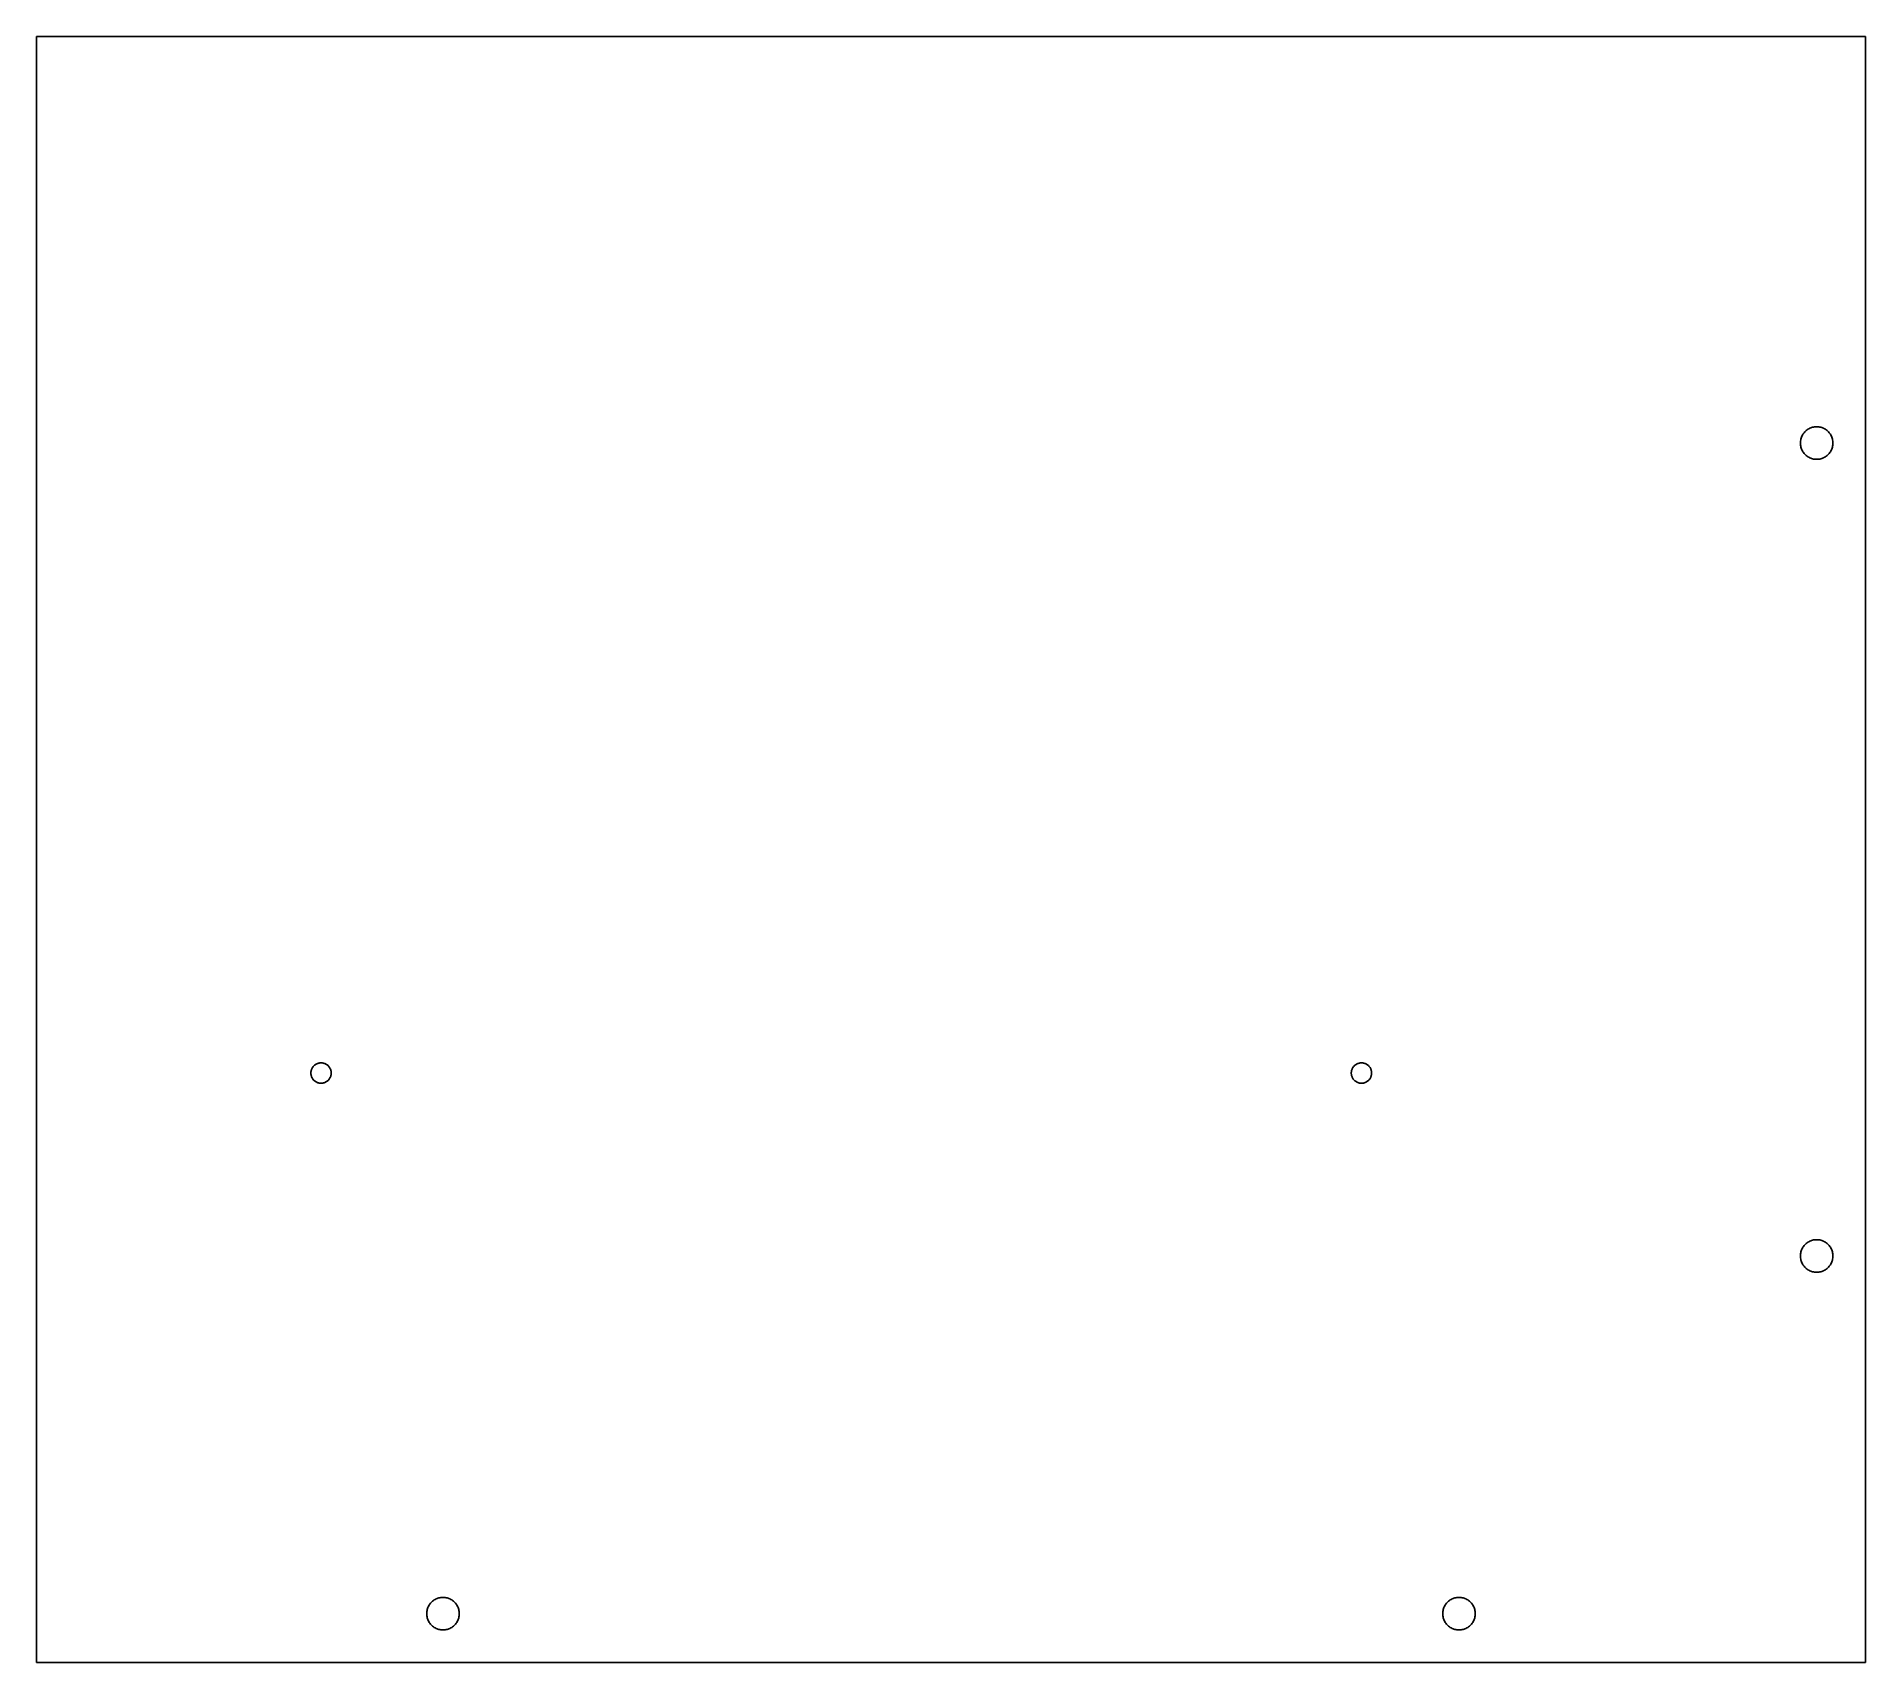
# Model space of a CAD drawing. Header units: metres. Extents: x 0 to 225, y 0 to 200.
import ezdxf

# ---------------------------------------------------------------- set-up
doc = ezdxf.new("R2010")
doc.units = ezdxf.units.M

msp = doc.modelspace()

# ---------------------------------------------------------------- linework, layer by layer
for p, q in [((225, 200), (0, 200)), ((0, 200), (0, 0)), ((225, 0), (225, 200)), ((217.14, 150.736), (217.19, 150.852)), ((217.19, 150.852), (217.247, 150.964)), ((217.247, 150.964), (217.311, 151.072)), ((217.311, 151.072), (217.382, 151.176)), ((217.382, 151.176), (217.459, 151.275)), ((217.459, 151.275), (217.542, 151.369)), ((217.542, 151.369), (217.631, 151.458)), ((217.631, 151.458), (217.725, 151.541)), ((217.725, 151.541), (217.824, 151.618)), ((217.824, 151.618), (217.928, 151.689)), ((217.928, 151.689), (218.036, 151.753)), ((218.036, 151.753), (218.148, 151.81)), ((218.148, 151.81), (218.264, 151.86)), ((218.264, 151.86), (218.382, 151.902)), ((218.382, 151.902), (218.503, 151.937)), ((218.503, 151.937), (218.625, 151.965)), ((218.625, 151.965), (218.749, 151.984)), ((218.749, 151.984), (218.874, 151.996)), ((218.874, 151.996), (219, 152)), ((219, 152), (219.126, 151.996)), ((219.126, 151.996), (219.251, 151.984)), ((219.251, 151.984), (219.375, 151.965)), ((219.375, 151.965), (219.497, 151.937)), ((219.497, 151.937), (219.618, 151.902)), ((219.618, 151.902), (219.736, 151.86)), ((219.736, 151.86), (219.852, 151.81)), ((219.852, 151.81), (219.964, 151.753)), ((219.964, 151.753), (220.072, 151.689)), ((220.072, 151.689), (220.176, 151.618)), ((220.176, 151.618), (220.275, 151.541)), ((220.275, 151.541), (220.369, 151.458)), ((220.369, 151.458), (220.458, 151.369)), ((220.458, 151.369), (220.541, 151.275)), ((220.541, 151.275), (220.618, 151.176)), ((220.618, 151.176), (220.689, 151.072)), ((220.689, 151.072), (220.753, 150.964)), ((220.753, 150.964), (220.81, 150.852)), ((220.81, 150.852), (220.86, 150.736)), ((217, 150), (217.004, 150.126)), ((217.004, 149.874), (217, 150)), ((217.004, 150.126), (217.016, 150.251)), ((217.016, 149.749), (217.004, 149.874)), ((217.016, 150.251), (217.035, 150.375)), ((217.035, 149.625), (217.016, 149.749)), ((217.035, 150.375), (217.063, 150.497)), ((217.063, 149.503), (217.035, 149.625)), ((217.063, 150.497), (217.098, 150.618)), ((217.098, 149.382), (217.063, 149.503)), ((217.098, 150.618), (217.14, 150.736)), ((217.14, 149.264), (217.098, 149.382)), ((217.19, 149.148), (217.14, 149.264)), ((217.247, 149.036), (217.19, 149.148)), ((217.311, 148.928), (217.247, 149.036)), ((217.382, 148.824), (217.311, 148.928)), ((217.459, 148.725), (217.382, 148.824)), ((217.542, 148.631), (217.459, 148.725)), ((217.631, 148.542), (217.542, 148.631)), ((217.725, 148.459), (217.631, 148.542)), ((220.369, 148.542), (220.275, 148.459)), ((220.458, 148.631), (220.369, 148.542)), ((220.541, 148.725), (220.458, 148.631)), ((220.618, 148.824), (220.541, 148.725)), ((220.689, 148.928), (220.618, 148.824)), ((220.753, 149.036), (220.689, 148.928)), ((220.81, 149.148), (220.753, 149.036)), ((220.86, 149.264), (220.81, 149.148)), ((220.86, 150.736), (220.902, 150.618)), ((220.902, 149.382), (220.86, 149.264)), ((220.902, 150.618), (220.937, 150.497)), ((220.937, 149.503), (220.902, 149.382)), ((220.937, 150.497), (220.965, 150.375)), ((220.965, 149.625), (220.937, 149.503)), ((220.965, 150.375), (220.984, 150.251)), ((220.984, 149.749), (220.965, 149.625)), ((220.984, 150.251), (220.996, 150.126)), ((220.996, 149.874), (220.984, 149.749)), ((220.996, 150.126), (221, 150)), ((221, 150), (220.996, 149.874)), ((217.824, 148.382), (217.725, 148.459)), ((217.928, 148.311), (217.824, 148.382)), ((218.036, 148.247), (217.928, 148.311)), ((218.148, 148.19), (218.036, 148.247)), ((218.264, 148.14), (218.148, 148.19)), ((218.382, 148.098), (218.264, 148.14)), ((218.503, 148.063), (218.382, 148.098)), ((218.625, 148.035), (218.503, 148.063)), ((218.749, 148.016), (218.625, 148.035)), ((218.874, 148.004), (218.749, 148.016)), ((219, 148), (218.874, 148.004)), ((219.126, 148.004), (219, 148)), ((219.251, 148.016), (219.126, 148.004)), ((219.375, 148.035), (219.251, 148.016)), ((219.497, 148.063), (219.375, 148.035)), ((219.618, 148.098), (219.497, 148.063)), ((219.736, 148.14), (219.618, 148.098)), ((219.852, 148.19), (219.736, 148.14)), ((219.964, 148.247), (219.852, 148.19)), ((220.072, 148.311), (219.964, 148.247)), ((220.176, 148.382), (220.072, 148.311)), ((220.275, 148.459), (220.176, 148.382)), ((33.75, 72.5), (33.7525, 72.5785)), ((33.7525, 72.4215), (33.75, 72.5)), ((33.7525, 72.5785), (33.7599, 72.6567)), ((33.7599, 72.3433), (33.7525, 72.4215)), ((33.7599, 72.6567), (33.7721, 72.7342)), ((33.7721, 72.2658), (33.7599, 72.3433)), ((33.7721, 72.7342), (33.7893, 72.8109)), ((33.7893, 72.1891), (33.7721, 72.2658)), ((33.7893, 72.8109), (33.8112, 72.8863)), ((33.8112, 72.1137), (33.7893, 72.1891)), ((33.8112, 72.8863), (33.8378, 72.9602)), ((33.8378, 72.0398), (33.8112, 72.1137)), ((33.8378, 72.9602), (33.869, 73.0322)), ((33.869, 71.9678), (33.8378, 72.0398)), ((33.869, 73.0322), (33.9046, 73.1022)), ((33.9046, 73.1022), (33.9446, 73.1698)), ((33.9446, 73.1698), (33.9887, 73.2347)), ((33.9887, 73.2347), (34.0369, 73.2968)), ((34.0369, 73.2968), (34.0888, 73.3557)), ((34.0888, 73.3557), (34.1443, 73.4112)), ((34.1443, 73.4112), (34.2032, 73.4631)), ((34.2032, 73.4631), (34.2653, 73.5113)), ((34.2653, 73.5113), (34.3302, 73.5554)), ((34.3302, 73.5554), (34.3978, 73.5954)), ((34.3978, 73.5954), (34.4678, 73.631)), ((34.4678, 73.631), (34.5398, 73.6622)), ((34.5398, 73.6622), (34.6137, 73.6888)), ((34.6137, 73.6888), (34.6891, 73.7107)), ((34.6891, 73.7107), (34.7658, 73.7279)), ((34.7658, 73.7279), (34.8433, 73.7401)), ((34.8433, 73.7401), (34.9215, 73.7475)), ((34.9215, 73.7475), (35, 73.75)), ((35, 73.75), (35.0785, 73.7475)), ((35.0785, 73.7475), (35.1567, 73.7401)), ((35.1567, 73.7401), (35.2342, 73.7279)), ((35.2342, 73.7279), (35.3109, 73.7107)), ((35.3109, 73.7107), (35.3863, 73.6888)), ((35.3863, 73.6888), (35.4602, 73.6622)), ((35.4602, 73.6622), (35.5322, 73.631)), ((35.5322, 73.631), (35.6022, 73.5954)), ((35.6022, 73.5954), (35.6698, 73.5554)), ((35.6698, 73.5554), (35.7347, 73.5113)), ((35.7347, 73.5113), (35.7968, 73.4631)), ((35.7968, 73.4631), (35.8557, 73.4112)), ((35.8557, 73.4112), (35.9112, 73.3557)), ((35.9112, 73.3557), (35.9631, 73.2968)), ((35.9631, 73.2968), (36.0113, 73.2347)), ((36.0113, 73.2347), (36.0554, 73.1698)), ((36.0554, 73.1698), (36.0954, 73.1022)), ((36.0954, 73.1022), (36.131, 73.0322)), ((36.131, 73.0322), (36.1622, 72.9602)), ((36.1622, 72.0398), (36.131, 71.9678)), ((36.1622, 72.9602), (36.1888, 72.8863)), ((36.1888, 72.1137), (36.1622, 72.0398)), ((36.1888, 72.8863), (36.2107, 72.8109)), ((36.2107, 72.1891), (36.1888, 72.1137)), ((36.2107, 72.8109), (36.2279, 72.7342)), ((36.2279, 72.2658), (36.2107, 72.1891)), ((36.2279, 72.7342), (36.2401, 72.6567)), ((36.2401, 72.3433), (36.2279, 72.2658)), ((36.2401, 72.6567), (36.2475, 72.5785)), ((36.2475, 72.4215), (36.2401, 72.3433)), ((36.2475, 72.5785), (36.25, 72.5)), ((36.25, 72.5), (36.2475, 72.4215)), ((161.75, 72.5), (161.752, 72.5785)), ((161.752, 72.4215), (161.75, 72.5)), ((161.752, 72.5785), (161.76, 72.6567)), ((161.76, 72.3433), (161.752, 72.4215)), ((161.76, 72.6567), (161.772, 72.7342)), ((161.772, 72.2658), (161.76, 72.3433)), ((161.772, 72.7342), (161.789, 72.8109)), ((161.789, 72.1891), (161.772, 72.2658)), ((161.789, 72.8109), (161.811, 72.8863)), ((161.811, 72.1137), (161.789, 72.1891)), ((161.811, 72.8863), (161.838, 72.9602)), ((161.838, 72.0398), (161.811, 72.1137)), ((161.838, 72.9602), (161.869, 73.0322)), ((161.869, 71.9678), (161.838, 72.0398)), ((161.869, 73.0322), (161.905, 73.1022)), ((161.905, 73.1022), (161.945, 73.1698)), ((161.945, 73.1698), (161.989, 73.2347)), ((161.989, 73.2347), (162.037, 73.2968)), ((162.037, 73.2968), (162.089, 73.3557)), ((162.089, 73.3557), (162.144, 73.4112)), ((162.144, 73.4112), (162.203, 73.4631)), ((162.203, 73.4631), (162.265, 73.5113)), ((162.265, 73.5113), (162.33, 73.5554)), ((162.33, 73.5554), (162.398, 73.5954)), ((162.398, 73.5954), (162.468, 73.631)), ((162.468, 73.631), (162.54, 73.6622)), ((162.54, 73.6622), (162.614, 73.6888)), ((162.614, 73.6888), (162.689, 73.7107)), ((162.689, 73.7107), (162.766, 73.7279)), ((162.766, 73.7279), (162.843, 73.7401)), ((162.843, 73.7401), (162.922, 73.7475)), ((162.922, 73.7475), (163, 73.75)), ((163, 73.75), (163.078, 73.7475)), ((163.078, 73.7475), (163.157, 73.7401)), ((163.157, 73.7401), (163.234, 73.7279)), ((163.234, 73.7279), (163.311, 73.7107)), ((163.311, 73.7107), (163.386, 73.6888)), ((163.386, 73.6888), (163.46, 73.6622)), ((163.46, 73.6622), (163.532, 73.631)), ((163.532, 73.631), (163.602, 73.5954)), ((163.602, 73.5954), (163.67, 73.5554)), ((163.67, 73.5554), (163.735, 73.5113)), ((163.735, 73.5113), (163.797, 73.4631)), ((163.797, 73.4631), (163.856, 73.4112)), ((163.856, 73.4112), (163.911, 73.3557)), ((163.911, 73.3557), (163.963, 73.2968)), ((163.963, 73.2968), (164.011, 73.2347)), ((164.011, 73.2347), (164.055, 73.1698)), ((164.055, 73.1698), (164.095, 73.1022)), ((164.095, 73.1022), (164.131, 73.0322)), ((164.131, 73.0322), (164.162, 72.9602)), ((164.162, 72.0398), (164.131, 71.9678)), ((164.162, 72.9602), (164.189, 72.8863)), ((164.189, 72.1137), (164.162, 72.0398)), ((164.189, 72.8863), (164.211, 72.8109)), ((164.211, 72.1891), (164.189, 72.1137)), ((164.211, 72.8109), (164.228, 72.7342)), ((164.228, 72.2658), (164.211, 72.1891)), ((164.228, 72.7342), (164.24, 72.6567)), ((164.24, 72.3433), (164.228, 72.2658)), ((164.24, 72.6567), (164.248, 72.5785)), ((164.248, 72.4215), (164.24, 72.3433)), ((164.248, 72.5785), (164.25, 72.5)), ((164.25, 72.5), (164.248, 72.4215)), ((33.9046, 71.8978), (33.869, 71.9678)), ((33.9446, 71.8302), (33.9046, 71.8978)), ((33.9887, 71.7653), (33.9446, 71.8302)), ((34.0369, 71.7032), (33.9887, 71.7653)), ((34.0888, 71.6443), (34.0369, 71.7032)), ((34.1443, 71.5888), (34.0888, 71.6443)), ((34.2032, 71.5369), (34.1443, 71.5888)), ((34.2653, 71.4887), (34.2032, 71.5369)), ((34.3302, 71.4446), (34.2653, 71.4887)), ((34.3978, 71.4046), (34.3302, 71.4446)), ((34.4678, 71.369), (34.3978, 71.4046)), ((34.5398, 71.3378), (34.4678, 71.369)), ((34.6137, 71.3112), (34.5398, 71.3378)), ((34.6891, 71.2893), (34.6137, 71.3112)), ((34.7658, 71.2721), (34.6891, 71.2893)), ((34.8433, 71.2599), (34.7658, 71.2721)), ((34.9215, 71.2525), (34.8433, 71.2599)), ((35, 71.25), (34.9215, 71.2525)), ((35.0785, 71.2525), (35, 71.25)), ((35.1567, 71.2599), (35.0785, 71.2525)), ((35.2342, 71.2721), (35.1567, 71.2599)), ((35.3109, 71.2893), (35.2342, 71.2721)), ((35.3863, 71.3112), (35.3109, 71.2893)), ((35.4602, 71.3378), (35.3863, 71.3112)), ((35.5322, 71.369), (35.4602, 71.3378)), ((35.6022, 71.4046), (35.5322, 71.369)), ((35.6698, 71.4446), (35.6022, 71.4046)), ((35.7347, 71.4887), (35.6698, 71.4446)), ((35.7968, 71.5369), (35.7347, 71.4887)), ((35.8557, 71.5888), (35.7968, 71.5369)), ((35.9112, 71.6443), (35.8557, 71.5888)), ((35.9631, 71.7032), (35.9112, 71.6443)), ((36.0113, 71.7653), (35.9631, 71.7032)), ((36.0554, 71.8302), (36.0113, 71.7653)), ((36.0954, 71.8978), (36.0554, 71.8302)), ((36.131, 71.9678), (36.0954, 71.8978)), ((161.905, 71.8978), (161.869, 71.9678)), ((161.945, 71.8302), (161.905, 71.8978)), ((161.989, 71.7653), (161.945, 71.8302)), ((162.037, 71.7032), (161.989, 71.7653)), ((162.089, 71.6443), (162.037, 71.7032)), ((162.144, 71.5888), (162.089, 71.6443)), ((162.203, 71.5369), (162.144, 71.5888)), ((162.265, 71.4887), (162.203, 71.5369)), ((162.33, 71.4446), (162.265, 71.4887)), ((162.398, 71.4046), (162.33, 71.4446)), ((162.468, 71.369), (162.398, 71.4046)), ((162.54, 71.3378), (162.468, 71.369)), ((162.614, 71.3112), (162.54, 71.3378)), ((162.689, 71.2893), (162.614, 71.3112)), ((162.766, 71.2721), (162.689, 71.2893)), ((162.843, 71.2599), (162.766, 71.2721)), ((162.922, 71.2525), (162.843, 71.2599)), ((163, 71.25), (162.922, 71.2525)), ((163.078, 71.2525), (163, 71.25)), ((163.157, 71.2599), (163.078, 71.2525)), ((163.234, 71.2721), (163.157, 71.2599)), ((163.311, 71.2893), (163.234, 71.2721)), ((163.386, 71.3112), (163.311, 71.2893)), ((163.46, 71.3378), (163.386, 71.3112)), ((163.532, 71.369), (163.46, 71.3378)), ((163.602, 71.4046), (163.532, 71.369)), ((163.67, 71.4446), (163.602, 71.4046)), ((163.735, 71.4887), (163.67, 71.4446)), ((163.797, 71.5369), (163.735, 71.4887)), ((163.856, 71.5888), (163.797, 71.5369)), ((163.911, 71.6443), (163.856, 71.5888)), ((163.963, 71.7032), (163.911, 71.6443)), ((164.011, 71.7653), (163.963, 71.7032)), ((164.055, 71.8302), (164.011, 71.7653)), ((164.095, 71.8978), (164.055, 71.8302)), ((164.131, 71.9678), (164.095, 71.8978)), ((217.928, 51.6887), (218.036, 51.7526)), ((218.036, 51.7526), (218.148, 51.8097)), ((218.148, 51.8097), (218.264, 51.8596)), ((218.264, 51.8596), (218.382, 51.9021)), ((218.382, 51.9021), (218.503, 51.9372)), ((218.503, 51.9372), (218.625, 51.9646)), ((218.625, 51.9646), (218.749, 51.9842)), ((218.749, 51.9842), (218.874, 51.9961)), ((218.874, 51.9961), (219, 52)), ((219, 52), (219.126, 51.9961)), ((219.126, 51.9961), (219.251, 51.9842)), ((219.251, 51.9842), (219.375, 51.9646)), ((219.375, 51.9646), (219.497, 51.9372)), ((219.497, 51.9372), (219.618, 51.9021)), ((219.618, 51.9021), (219.736, 51.8596)), ((219.736, 51.8596), (219.852, 51.8097)), ((219.852, 51.8097), (219.964, 51.7526)), ((219.964, 51.7526), (220.072, 51.6887)), ((217, 50), (217.004, 50.1256)), ((217.004, 49.8744), (217, 50)), ((217.004, 50.1256), (217.016, 50.2507)), ((217.016, 49.7493), (217.004, 49.8744)), ((217.016, 50.2507), (217.035, 50.3748)), ((217.035, 49.6252), (217.016, 49.7493)), ((217.035, 50.3748), (217.063, 50.4974)), ((217.063, 49.5026), (217.035, 49.6252)), ((217.063, 50.4974), (217.098, 50.618)), ((217.098, 49.382), (217.063, 49.5026)), ((217.098, 50.618), (217.14, 50.7362)), ((217.14, 50.7362), (217.19, 50.8516)), ((217.19, 50.8516), (217.247, 50.9635)), ((217.247, 50.9635), (217.311, 51.0717)), ((217.311, 51.0717), (217.382, 51.1756)), ((217.382, 51.1756), (217.459, 51.2748)), ((217.459, 51.2748), (217.542, 51.3691)), ((217.542, 51.3691), (217.631, 51.4579)), ((217.631, 51.4579), (217.725, 51.541)), ((217.725, 51.541), (217.824, 51.618)), ((217.824, 51.618), (217.928, 51.6887)), ((220.072, 51.6887), (220.176, 51.618)), ((220.176, 51.618), (220.275, 51.541)), ((220.275, 51.541), (220.369, 51.4579)), ((220.369, 51.4579), (220.458, 51.3691)), ((220.458, 51.3691), (220.541, 51.2748)), ((220.541, 51.2748), (220.618, 51.1756)), ((220.618, 51.1756), (220.689, 51.0717)), ((220.689, 51.0717), (220.753, 50.9635)), ((220.753, 50.9635), (220.81, 50.8516)), ((220.81, 50.8516), (220.86, 50.7362)), ((220.86, 50.7362), (220.902, 50.618)), ((220.902, 50.618), (220.937, 50.4974)), ((220.937, 49.5026), (220.902, 49.382)), ((220.937, 50.4974), (220.965, 50.3748)), ((220.965, 49.6252), (220.937, 49.5026)), ((220.965, 50.3748), (220.984, 50.2507)), ((220.984, 49.7493), (220.965, 49.6252)), ((220.984, 50.2507), (220.996, 50.1256)), ((220.996, 49.8744), (220.984, 49.7493)), ((220.996, 50.1256), (221, 50)), ((221, 50), (220.996, 49.8744)), ((217.14, 49.2638), (217.098, 49.382)), ((217.19, 49.1484), (217.14, 49.2638)), ((217.247, 49.0365), (217.19, 49.1484)), ((217.311, 48.9283), (217.247, 49.0365)), ((217.382, 48.8244), (217.311, 48.9283)), ((217.459, 48.7252), (217.382, 48.8244)), ((217.542, 48.6309), (217.459, 48.7252)), ((217.631, 48.5421), (217.542, 48.6309)), ((217.725, 48.459), (217.631, 48.5421)), ((217.824, 48.382), (217.725, 48.459)), ((217.928, 48.3113), (217.824, 48.382)), ((218.036, 48.2474), (217.928, 48.3113)), ((218.148, 48.1903), (218.036, 48.2474)), ((218.264, 48.1404), (218.148, 48.1903)), ((218.382, 48.0979), (218.264, 48.1404)), ((218.503, 48.0628), (218.382, 48.0979)), ((218.625, 48.0354), (218.503, 48.0628)), ((218.749, 48.0158), (218.625, 48.0354)), ((218.874, 48.0039), (218.749, 48.0158)), ((219, 48), (218.874, 48.0039)), ((219.126, 48.0039), (219, 48)), ((219.251, 48.0158), (219.126, 48.0039)), ((219.375, 48.0354), (219.251, 48.0158)), ((219.497, 48.0628), (219.375, 48.0354)), ((219.618, 48.0979), (219.497, 48.0628)), ((219.736, 48.1404), (219.618, 48.0979)), ((219.852, 48.1903), (219.736, 48.1404)), ((219.964, 48.2474), (219.852, 48.1903)), ((220.072, 48.3113), (219.964, 48.2474)), ((220.176, 48.382), (220.072, 48.3113)), ((220.275, 48.459), (220.176, 48.382)), ((220.369, 48.5421), (220.275, 48.459)), ((220.458, 48.6309), (220.369, 48.5421)), ((220.541, 48.7252), (220.458, 48.6309)), ((220.618, 48.8244), (220.541, 48.7252)), ((220.689, 48.9283), (220.618, 48.8244)), ((220.753, 49.0365), (220.689, 48.9283)), ((220.81, 49.1484), (220.753, 49.0365)), ((220.86, 49.2638), (220.81, 49.1484)), ((220.902, 49.382), (220.86, 49.2638)), ((48.1404, 6.73625), (48.1903, 6.85156)), ((48.1903, 6.85156), (48.2474, 6.96351)), ((48.2474, 6.96351), (48.3113, 7.07165)), ((48.3113, 7.07165), (48.382, 7.17557)), ((48.382, 7.17557), (48.459, 7.27485)), ((48.459, 7.27485), (48.5421, 7.36909)), ((48.5421, 7.36909), (48.6309, 7.45794)), ((48.6309, 7.45794), (48.7252, 7.54103)), ((48.7252, 7.54103), (48.8244, 7.61803)), ((48.8244, 7.61803), (48.9283, 7.68865)), ((48.9283, 7.68865), (49.0365, 7.75261)), ((49.0365, 7.75261), (49.1484, 7.80965)), ((49.1484, 7.80965), (49.2638, 7.85955)), ((49.2638, 7.85955), (49.382, 7.90211)), ((49.382, 7.90211), (49.5026, 7.93717)), ((49.5026, 7.93717), (49.6252, 7.96457)), ((49.6252, 7.96457), (49.7493, 7.98423)), ((49.7493, 7.98423), (49.8744, 7.99605)), ((49.8744, 7.99605), (50, 8)), ((50, 8), (50.1256, 7.99605)), ((50.1256, 7.99605), (50.2507, 7.98423)), ((50.2507, 7.98423), (50.3748, 7.96457)), ((50.3748, 7.96457), (50.4974, 7.93717)), ((50.4974, 7.93717), (50.618, 7.90211)), ((50.618, 7.90211), (50.7362, 7.85955)), ((50.7362, 7.85955), (50.8516, 7.80965)), ((50.8516, 7.80965), (50.9635, 7.75261)), ((50.9635, 7.75261), (51.0717, 7.68865)), ((51.0717, 7.68865), (51.1756, 7.61803)), ((51.1756, 7.61803), (51.2748, 7.54103)), ((51.2748, 7.54103), (51.3691, 7.45794)), ((51.3691, 7.45794), (51.4579, 7.36909)), ((51.4579, 7.36909), (51.541, 7.27485)), ((51.541, 7.27485), (51.618, 7.17557)), ((51.618, 7.17557), (51.6887, 7.07165)), ((51.6887, 7.07165), (51.7526, 6.96351)), ((51.7526, 6.96351), (51.8097, 6.85156)), ((51.8097, 6.85156), (51.8596, 6.73625)), ((173.14, 6.73625), (173.19, 6.85156)), ((173.19, 6.85156), (173.247, 6.96351)), ((173.247, 6.96351), (173.311, 7.07165)), ((173.311, 7.07165), (173.382, 7.17557)), ((173.382, 7.17557), (173.459, 7.27485)), ((173.459, 7.27485), (173.542, 7.36909)), ((173.542, 7.36909), (173.631, 7.45794)), ((173.631, 7.45794), (173.725, 7.54103)), ((173.725, 7.54103), (173.824, 7.61803)), ((173.824, 7.61803), (173.928, 7.68865)), ((173.928, 7.68865), (174.036, 7.75261)), ((174.036, 7.75261), (174.148, 7.80965)), ((174.148, 7.80965), (174.264, 7.85955)), ((174.264, 7.85955), (174.382, 7.90211)), ((174.382, 7.90211), (174.503, 7.93717)), ((174.503, 7.93717), (174.625, 7.96457)), ((174.625, 7.96457), (174.749, 7.98423)), ((174.749, 7.98423), (174.874, 7.99605)), ((174.874, 7.99605), (175, 8)), ((175, 8), (175.126, 7.99605)), ((175.126, 7.99605), (175.251, 7.98423)), ((175.251, 7.98423), (175.375, 7.96457)), ((175.375, 7.96457), (175.497, 7.93717)), ((175.497, 7.93717), (175.618, 7.90211)), ((175.618, 7.90211), (175.736, 7.85955)), ((175.736, 7.85955), (175.852, 7.80965)), ((175.852, 7.80965), (175.964, 7.75261)), ((175.964, 7.75261), (176.072, 7.68865)), ((176.072, 7.68865), (176.176, 7.61803)), ((176.176, 7.61803), (176.275, 7.54103)), ((176.275, 7.54103), (176.369, 7.45794)), ((176.369, 7.45794), (176.458, 7.36909)), ((176.458, 7.36909), (176.541, 7.27485)), ((176.541, 7.27485), (176.618, 7.17557)), ((176.618, 7.17557), (176.689, 7.07165)), ((176.689, 7.07165), (176.753, 6.96351)), ((176.753, 6.96351), (176.81, 6.85156)), ((176.81, 6.85156), (176.86, 6.73625)), ((48, 6), (48.0039, 6.12558)), ((48.0039, 5.87442), (48, 6)), ((48.0039, 6.12558), (48.0158, 6.25067)), ((48.0158, 5.74933), (48.0039, 5.87442)), ((48.0158, 6.25067), (48.0354, 6.37476)), ((48.0354, 5.62524), (48.0158, 5.74933)), ((48.0354, 6.37476), (48.0628, 6.49738)), ((48.0628, 5.50262), (48.0354, 5.62524)), ((48.0628, 6.49738), (48.0979, 6.61803)), ((48.0979, 5.38197), (48.0628, 5.50262)), ((48.0979, 6.61803), (48.1404, 6.73625)), ((48.1404, 5.26375), (48.0979, 5.38197)), ((48.1903, 5.14844), (48.1404, 5.26375)), ((48.2474, 5.03649), (48.1903, 5.14844)), ((48.3113, 4.92835), (48.2474, 5.03649)), ((48.382, 4.82443), (48.3113, 4.92835)), ((48.459, 4.72515), (48.382, 4.82443)), ((48.5421, 4.63091), (48.459, 4.72515)), ((48.6309, 4.54206), (48.5421, 4.63091)), ((48.7252, 4.45897), (48.6309, 4.54206)), ((51.3691, 4.54206), (51.2748, 4.45897)), ((51.4579, 4.63091), (51.3691, 4.54206)), ((51.541, 4.72515), (51.4579, 4.63091)), ((51.618, 4.82443), (51.541, 4.72515)), ((51.6887, 4.92835), (51.618, 4.82443)), ((51.7526, 5.03649), (51.6887, 4.92835)), ((51.8097, 5.14844), (51.7526, 5.03649)), ((51.8596, 5.26375), (51.8097, 5.14844)), ((51.8596, 6.73625), (51.9021, 6.61803)), ((51.9021, 5.38197), (51.8596, 5.26375)), ((51.9021, 6.61803), (51.9372, 6.49738)), ((51.9372, 5.50262), (51.9021, 5.38197)), ((51.9372, 6.49738), (51.9646, 6.37476)), ((51.9646, 5.62524), (51.9372, 5.50262)), ((51.9646, 6.37476), (51.9842, 6.25067)), ((51.9842, 5.74933), (51.9646, 5.62524)), ((51.9842, 6.25067), (51.9961, 6.12558)), ((51.9961, 5.87442), (51.9842, 5.74933)), ((51.9961, 6.12558), (52, 6)), ((52, 6), (51.9961, 5.87442)), ((173, 6), (173.004, 6.12558)), ((173.004, 5.87442), (173, 6)), ((173.004, 6.12558), (173.016, 6.25067)), ((173.016, 5.74933), (173.004, 5.87442)), ((173.016, 6.25067), (173.035, 6.37476)), ((173.035, 5.62524), (173.016, 5.74933)), ((173.035, 6.37476), (173.063, 6.49738)), ((173.063, 5.50262), (173.035, 5.62524)), ((173.063, 6.49738), (173.098, 6.61803)), ((173.098, 5.38197), (173.063, 5.50262)), ((173.098, 6.61803), (173.14, 6.73625)), ((173.14, 5.26375), (173.098, 5.38197)), ((173.19, 5.14844), (173.14, 5.26375)), ((173.247, 5.03649), (173.19, 5.14844)), ((173.311, 4.92835), (173.247, 5.03649)), ((173.382, 4.82443), (173.311, 4.92835)), ((173.459, 4.72515), (173.382, 4.82443)), ((173.542, 4.63091), (173.459, 4.72515)), ((173.631, 4.54206), (173.542, 4.63091)), ((173.725, 4.45897), (173.631, 4.54206)), ((176.369, 4.54206), (176.275, 4.45897)), ((176.458, 4.63091), (176.369, 4.54206)), ((176.541, 4.72515), (176.458, 4.63091)), ((176.618, 4.82443), (176.541, 4.72515)), ((176.689, 4.92835), (176.618, 4.82443)), ((176.753, 5.03649), (176.689, 4.92835)), ((176.81, 5.14844), (176.753, 5.03649)), ((176.86, 5.26375), (176.81, 5.14844)), ((176.86, 6.73625), (176.902, 6.61803)), ((176.902, 5.38197), (176.86, 5.26375)), ((176.902, 6.61803), (176.937, 6.49738)), ((176.937, 5.50262), (176.902, 5.38197)), ((176.937, 6.49738), (176.965, 6.37476)), ((176.965, 5.62524), (176.937, 5.50262)), ((176.965, 6.37476), (176.984, 6.25067)), ((176.984, 5.74933), (176.965, 5.62524)), ((176.984, 6.25067), (176.996, 6.12558)), ((176.996, 5.87442), (176.984, 5.74933)), ((176.996, 6.12558), (177, 6)), ((177, 6), (176.996, 5.87442)), ((48.8244, 4.38197), (48.7252, 4.45897)), ((48.9283, 4.31134), (48.8244, 4.38197)), ((49.0365, 4.24739), (48.9283, 4.31134)), ((49.1484, 4.19035), (49.0365, 4.24739)), ((49.2638, 4.14045), (49.1484, 4.19035)), ((49.382, 4.09789), (49.2638, 4.14045)), ((49.5026, 4.06283), (49.382, 4.09789)), ((49.6252, 4.03543), (49.5026, 4.06283)), ((49.7493, 4.01577), (49.6252, 4.03543)), ((49.8744, 4.00395), (49.7493, 4.01577)), ((50, 4), (49.8744, 4.00395)), ((50.1256, 4.00395), (50, 4)), ((50.2507, 4.01577), (50.1256, 4.00395)), ((50.3748, 4.03543), (50.2507, 4.01577)), ((50.4974, 4.06283), (50.3748, 4.03543)), ((50.618, 4.09789), (50.4974, 4.06283)), ((50.7362, 4.14045), (50.618, 4.09789)), ((50.8516, 4.19035), (50.7362, 4.14045)), ((50.9635, 4.24739), (50.8516, 4.19035)), ((51.0717, 4.31134), (50.9635, 4.24739)), ((51.1756, 4.38197), (51.0717, 4.31134)), ((51.2748, 4.45897), (51.1756, 4.38197)), ((173.824, 4.38197), (173.725, 4.45897)), ((173.928, 4.31134), (173.824, 4.38197)), ((174.036, 4.24739), (173.928, 4.31134)), ((174.148, 4.19035), (174.036, 4.24739)), ((174.264, 4.14045), (174.148, 4.19035)), ((174.382, 4.09789), (174.264, 4.14045)), ((174.503, 4.06283), (174.382, 4.09789)), ((174.625, 4.03543), (174.503, 4.06283)), ((174.749, 4.01577), (174.625, 4.03543)), ((174.874, 4.00395), (174.749, 4.01577)), ((175, 4), (174.874, 4.00395)), ((175.126, 4.00395), (175, 4)), ((175.251, 4.01577), (175.126, 4.00395)), ((175.375, 4.03543), (175.251, 4.01577)), ((175.497, 4.06283), (175.375, 4.03543)), ((175.618, 4.09789), (175.497, 4.06283)), ((175.736, 4.14045), (175.618, 4.09789)), ((175.852, 4.19035), (175.736, 4.14045)), ((175.964, 4.24739), (175.852, 4.19035)), ((176.072, 4.31134), (175.964, 4.24739)), ((176.176, 4.38197), (176.072, 4.31134)), ((176.275, 4.45897), (176.176, 4.38197)), ((0, 0), (225, 0))]:
    msp.add_line(p, q)

doc.saveas('drawing.dxf')
